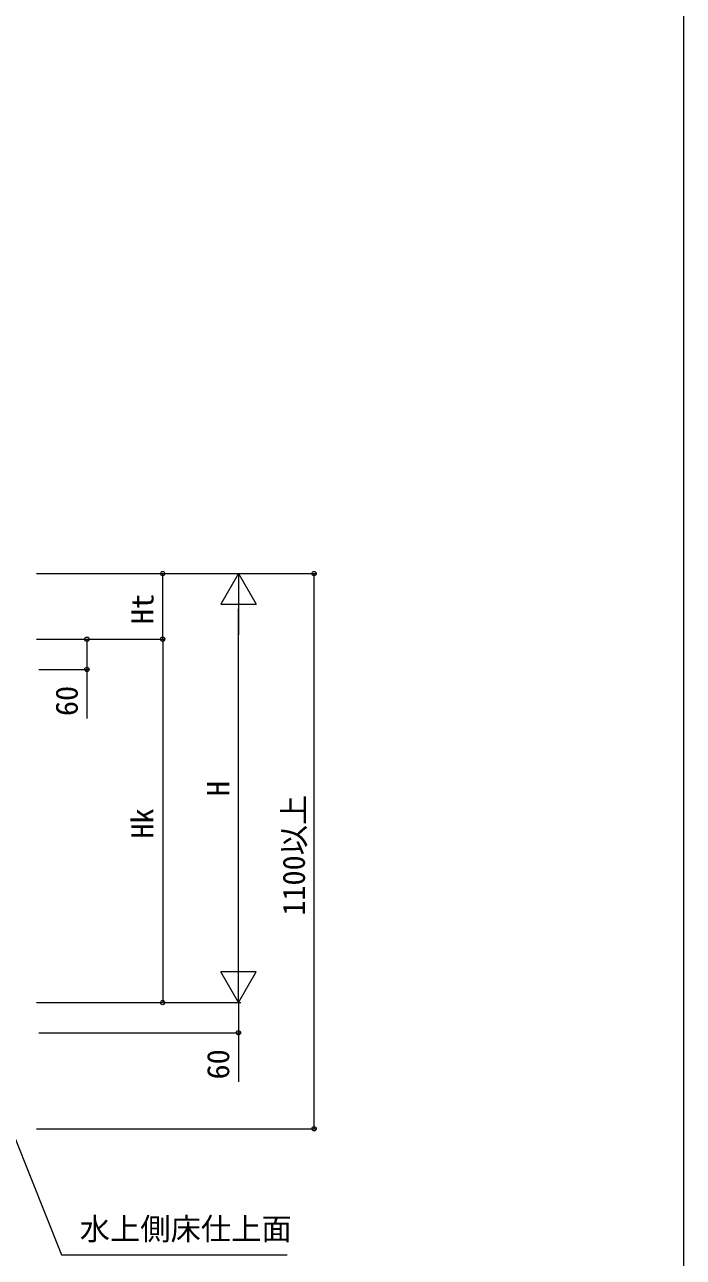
# Model space of a CAD drawing. Units: millimetres, scale not verified. Extents: x -990 to 990, y -820 to 2383.
# Drawn here: x 729.1 to 990, y 1405.9 to 1894.4 of the extents above; entities that cross this region are included whole.
import ezdxf
from ezdxf.enums import TextEntityAlignment as Align

# ---------------------------------------------------------------- set-up
doc = ezdxf.new("R2010")
doc.units = ezdxf.units.MM
doc.header["$LTSCALE"] = 8
doc.layers.add('0-0_0', color=7, linetype='Continuous', lineweight=9)
doc.layers.add('0-8_YKK_A1', color=6, linetype='Continuous', lineweight=9)
doc.styles.add('ＭＳ ゴシック', font='')
doc.styles.get('ＭＳ ゴシック').set_extended_font_data('MS Gothic')

msp = doc.modelspace()

# ---------------------------------------------------------------- linework, layer by layer
at = {"layer": '0-0_0'}
msp.add_line((990, 2300), (990, -820), dxfattribs=at)
at = {"layer": '0-8_YKK_A1'}
for p, q in [((733.727, 1676.846), (784.727, 1676.846)), ((733.727, 1676.846), (814.727, 1676.846)), ((733.727, 1676.846), (844.727, 1676.846)), ((783.727, 1650.846), (783.727, 1676.846)), ((813.727, 1676.846), (806.727, 1664.721)), ((813.727, 1676.846), (820.727, 1664.721)), ((813.727, 1676.846), (813.727, 1652.597)), ((843.727, 1456.846), (843.727, 1676.846)), ((806.727, 1664.721), (820.727, 1664.721)), ((813.727, 1520.846), (813.727, 1662.846)), ((733.727, 1650.846), (784.727, 1650.846)), ((733.727, 1650.846), (784.727, 1650.846)), ((734.727, 1650.846), (754.727, 1650.846)), ((783.727, 1650.846), (783.727, 1506.846)), ((734.727, 1638.846), (754.727, 1638.846)), ((813.727, 1506.846), (813.727, 1531.094)), ((813.727, 1506.846), (806.727, 1518.97)), ((820.727, 1518.97), (806.727, 1518.97)), ((813.727, 1506.846), (820.727, 1518.97)), ((733.727, 1506.846), (814.727, 1506.846)), ((733.727, 1506.846), (784.727, 1506.846)), ((734.727, 1506.846), (814.727, 1506.846)), ((734.727, 1494.846), (814.727, 1494.846)), ((733.727, 1456.846), (844.727, 1456.846))]:
    msp.add_line(p, q, dxfattribs=at)
for points in [[(753.727, 1650.846), (753.727, 1638.846), (753.727, 1619.366)], [(813.727, 1506.846), (813.727, 1494.846), (813.727, 1475.366)], [(723.727, 1456.846), (724.985, 1453.687), (743.657, 1406.846), (833.008, 1406.846)]]:
    msp.add_lwpolyline(points, dxfattribs=at)
for centre in [(783.727, 1676.846), (843.727, 1676.846), (753.727, 1650.846), (783.727, 1650.846), (783.727, 1650.846), (753.727, 1638.846), (783.727, 1506.846), (813.727, 1494.846), (843.727, 1456.846)]:
    msp.add_circle(centre, 0.85, dxfattribs=at)

# ---------------------------------------------------------------- texts
at = {"layer": '0-8_YKK_A1', "style": 'ＭＳ ゴシック'}
for s, p in [('Ht', (782.727, 1656.806)), ('60', (752.727, 1620.366)), ('H', (812.727, 1588.646)), ('1100以上', (842.727, 1541.246)), ('Hk', (782.727, 1571.806)), ('60', (812.727, 1476.366))]:
    msp.add_text(s, height=8.798, rotation=90, dxfattribs=at).set_placement(p, align=Align.BOTTOM_LEFT)
msp.add_text('水上側床仕上面', height=8.798, dxfattribs=at).set_placement((750.857, 1410.098), align=Align.BOTTOM_LEFT)

doc.saveas('drawing.dxf')
